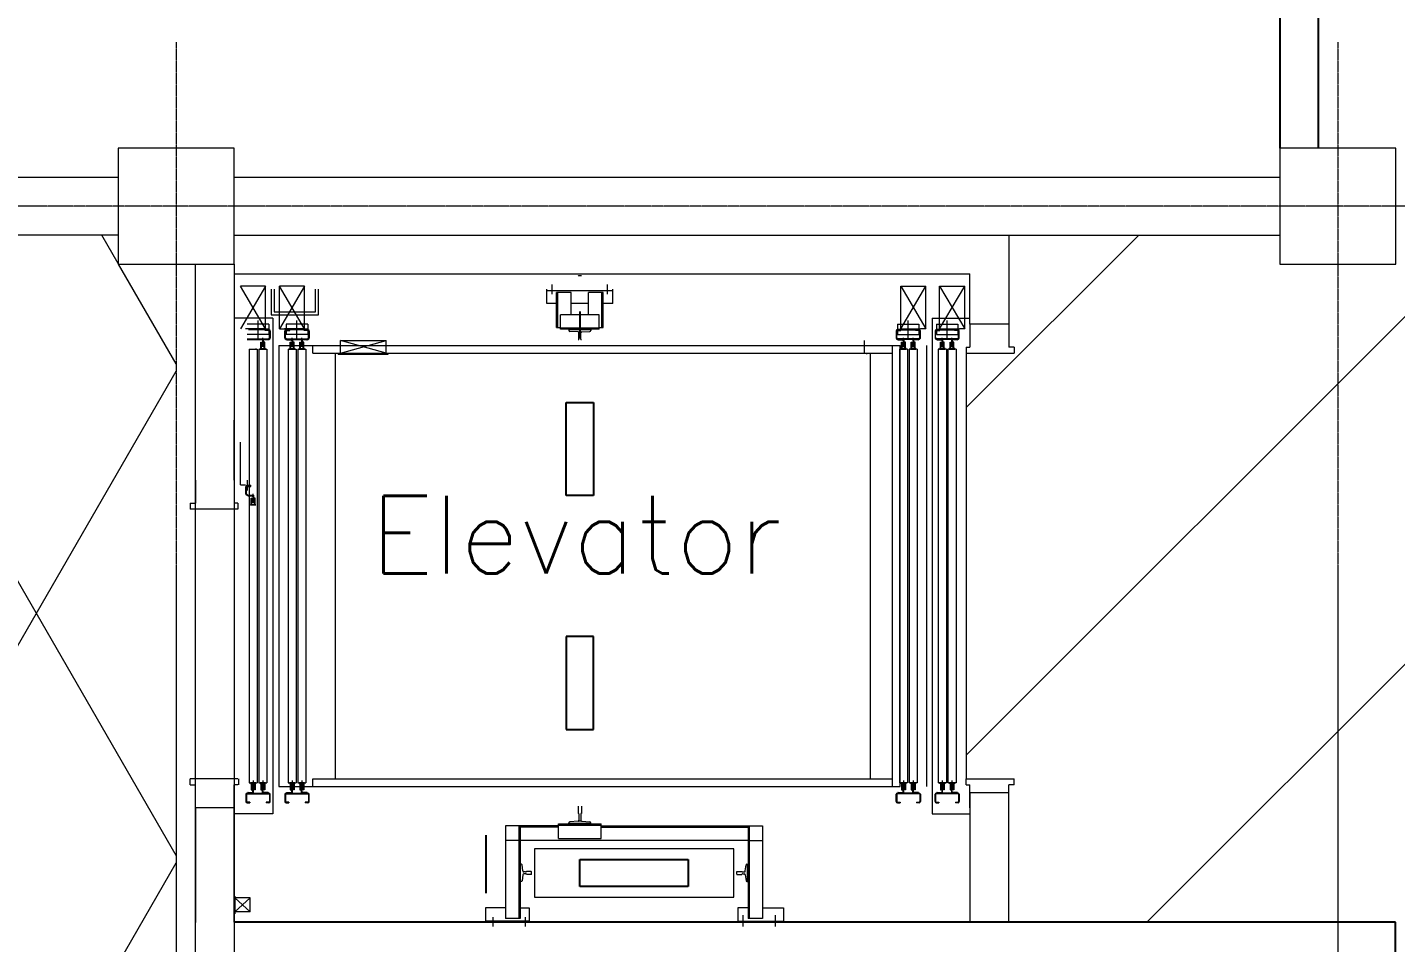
# Model space of a CAD drawing. Extents: x -59767 to 1106559, y -1290 to 1129522.
# Drawn here: x 631270 to 638337, y 299290 to 304019 of the extents above; entities that cross this region are included whole.
import ezdxf

# ---------------------------------------------------------------- set-up
doc = ezdxf.new("R2010")
doc.units = 0
doc.linetypes.add('CENTER', pattern=[2, 1.25, -0.25, 0.25, -0.25])
doc.linetypes.add('HIDDEN', pattern=[0.375, 0.25, -0.125])
for name, color, linetype, lineweight in [('COLUMN', 2, 'CONTINUOUS', 9), ('ELEV', 6, 'CONTINUOUS', 9), ('TEXT', 3, 'CONTINUOUS', 9), ('WALL_200', 3, 'CONTINUOUS', 9), ('WALL_300', 7, 'CONTINUOUS', 9), ('중간선', 5, 'CONTINUOUS', 9), ('중심선', 1, 'CENTER', 9)]:
    doc.layers.add(name, color=color, linetype=linetype, lineweight=lineweight)
doc.layers.add('CY', color=4, linetype='CONTINUOUS')
doc.layers.add('HATCH', color=6, linetype='CONTINUOUS')
doc.styles.get("Standard").update_dxf_attribs({"font": 'romans.shx', "bigfont": 'whtgtxt.shx'})

# ---------------------------------------------------------------- blocks, each defined once
blk = doc.blocks.new('column600')
at = {"layer": 'COLUMN', "linetype": 'Continuous'}
blk.add_lwpolyline([(-300, -300), (300, -300), (300, 300), (-300, 300)], close=True, dxfattribs=at)

msp = doc.modelspace()

# ---------------------------------------------------------------- hatches: boundary and pattern name
at = {"layer": '중간선'}
h = msp.add_hatch(dxfattribs=at)
h.set_pattern_fill('DIAMONDS', color=210, scale=400)
h.set_pattern_definition([(60, (0, 0), (-1099.8523, 635), []), (120, (0, 0), (-1099.8523, -635), [])])
h.paths.add_polyline_path([(620038.6, 302794.9), (620338.6, 302794.9), (620338.6, 302944.9), (625738.6, 302944.9), (625738.6, 302794.9), (626038.6, 302794.9), (626038.6, 296394.9), (625738.6, 296394.9), (622594.6, 296394.9), (622566.6, 296394.9), (622566.6, 296354.9), (622554.6, 296354.9), (622554.6, 296234.9), (622566.6, 296234.9), (622566.6, 296194.9), (622526.6, 296194.9), (622526.6, 296094.9), (621471.2, 296094.9, -0.022763), (621466.6, 296194.9, -0.022763), (621462.1, 296094.9), (620406.6, 296094.9), (620406.6, 296194.9), (620366.6, 296194.9), (620366.6, 296234.9), (620378.6, 296234.9), (620378.6, 296354.9), (620366.6, 296354.9), (620366.6, 296394.9), (620338.6, 296394.9), (620038.6, 296394.9)])
h.paths.add_polyline_path([(626038.6, 296394.9), (626338.6, 296394.9), (631738.6, 296394.9), (632038.6, 296394.9), (632038.6, 302794.9), (631738.6, 302794.9), (631738.6, 302944.9), (626338.6, 302944.9), (626338.6, 302794.9), (626038.6, 302794.9)])
h.paths.add_polyline_path([(614990.2, 300313.7, 0.023563), (615022.2, 300341.7), (615039.6, 300341.7), (615039.6, 300359.4, 0.172645), (615160, 300637.3, 0.5), (615160, 301637.3, 0.5), (615160, 302637.3, 0.201065), (614985.4, 302944.9), (615790.6, 302944.9), (615790.6, 302944.6), (615832.6, 302944.6), (615832.6, 302944.9), (619738.6, 302944.9), (619738.6, 302794.9), (620038.6, 302794.9), (620038.6, 296394.9), (619738.6, 296394.9), (617933.5, 296394.9), (617933.5, 297063.7), (617933.5, 297183.7), (617961.9, 297183.7), (617961.9, 297213.7), (617714.4, 297213.7), (617714.4, 297183.7), (617733.5, 297183.7), (617733.5, 297063.7), (617733.5, 297033.4), (617538.5, 297033.4), (617538.5, 299594), (617576.6, 299594), (617576.6, 299563.8), (617560.1, 299563.8), (617560.1, 299536.8), (617560.1, 299534.8, 0.45264), (617553.1, 299528.7), (617553.1, 299496.6), (617553.1, 299491.1, 0.559151), (617562.1, 299485.5), (617562.1, 299483.9, 0.414214), (617564.1, 299481.9), (617585.1, 299481.9, 2.414214), (617589.1, 299477.9, 0.414214), (617585.1, 299481.9), (617564.1, 299481.9, -0.414214), (617562.1, 299483.9), (617562.1, 299485.5, 0.150407), (617564.7, 299488.1), (617666.4, 299488.1, 0.150407), (617669.1, 299485.5), (617669.1, 299483.9, -0.414214), (617667.1, 299481.9), (617646.1, 299481.9, 2.414214), (617650.1, 299477.9, 0.414214), (617646.1, 299481.9), (617667.1, 299481.9, 0.414214), (617669.1, 299483.9), (617669.1, 299485.5, 0.559151), (617678.1, 299491.1), (617678.1, 299496.6), (617678.1, 299509.8), (617560.1, 299509.8), (617560.1, 299522.5, 0.376803), (617565.5, 299528.7, 0.376803), (617560.1, 299534.8), (617560.1, 299536.8), (617560.1, 299563.8), (617576.6, 299563.8), (617576.6, 299539.9), (617679.6, 299539.9), (617706.6, 299539.9), (617706.6, 299594), (617733.5, 299594), (617733.5, 299563.7), (617733.5, 299443.7), (617714.4, 299443.7), (617714.4, 299413.7), (617961.9, 299413.7), (617961.9, 299443.7), (617933.5, 299443.7), (617933.5, 299563.7), (617933.5, 300313.7)])
h.paths.add_polyline_path([(617562.1, 297139.9, 1.626978), (617562.1, 297128.9, 0.282749), (617565.5, 297134.4, 0.126944), (617564.7, 297137.4), (617639.1, 297137.4), (617666.4, 297137.4, 0.424945), (617669.1, 297128.9, 0.559151), (617678.1, 297134.4, 0.559151), (617669.1, 297139.9), (617669.1, 297141.6, 0.414214), (617667.1, 297143.6), (617646.1, 297143.6, 0.414214), (617650.1, 297147.6, 2.414214), (617646.1, 297143.6), (617667.1, 297143.6, -0.414214), (617669.1, 297141.6), (617669.1, 297139.9, 0.150407), (617666.4, 297137.4), (617639.1, 297137.4), (617639.1, 297156.6), (617650.6, 297156.6), (617650.6, 297158.6), (617650.6, 297174.6), (617650.6, 297190.4), (617654.6, 297190.4), (617654.6, 297193.6), (617661.6, 297193.6), (617661.6, 299433.6), (617661.6, 299452.9), (617650.6, 299452.9), (617650.6, 299468.9), (617650.6, 299470.9), (617610.5, 299470.9), (617580.6, 299470.9), (617580.6, 299468.9), (617580.6, 299452.9), (617569.6, 299452.9), (617569.6, 299433.6), (617569.6, 297193.6), (617576.6, 297193.6), (617576.6, 297190.4), (617580.6, 297190.4), (617580.6, 297174.6), (617580.6, 297158.6), (617580.6, 297156.6), (617610.5, 297156.6), (617639.1, 297156.6), (617639.1, 297137.4), (617564.7, 297137.4, 0.150407), (617562.1, 297139.9), (617562.1, 297141.6, -0.414214), (617564.1, 297143.6), (617585.1, 297143.6, 0.414214), (617589.1, 297147.6, 2.414214), (617585.1, 297143.6), (617564.1, 297143.6, 0.414214), (617562.1, 297141.6)], flags=16)
h.paths.add_polyline_path([(617626.6, 299437.1), (617626.6, 299433.9), (617654.6, 299433.9), (617654.6, 299437.1), (617647.4, 299437.1), (617633.8, 299437.1), (617630.6, 299437.1)], flags=0)
h.paths.add_polyline_path([(617576.6, 299433.9), (617576.6, 299437.1), (617583.8, 299437.1), (617597.4, 299437.1), (617600.6, 299437.1), (617604.6, 299437.1), (617604.6, 299433.9)], flags=0)
h.paths.add_polyline_path([(617565.5, 297096.8, 1), (617553.1, 297096.8, 1)], flags=16)
h.paths.add_polyline_path([(617678.1, 297096.8, 1), (617665.7, 297096.8, 1)], flags=16)
h.paths.add_polyline_path([(619539.5, 299796.6), (619539.5, 299196.6), (630687.5, 299196.6), (630687.5, 299796.6)], flags=24)
h = msp.add_hatch(dxfattribs=at)
h.set_pattern_fill('ANSI31', color=170, scale=400)
h.paths.add_polyline_path([(632338.6, 295794.9), (632338.6, 289394.9), (632338.6, 289194.9), (633938.6, 289194.9), (636138.6, 289194.9), (637738.6, 289194.9), (637738.6, 289394.9), (638038.6, 289394.9), (638038.6, 295794.9), (637738.6, 295794.9), (637738.6, 296094.9), (632338.6, 296094.9), (632338.6, 295794.9)])
h.paths.add_polyline_path([(650038.6, 289394.9), (650038.6, 295794.9), (650338.6, 295794.9), (650338.6, 296094.9), (655738.6, 296094.9), (655738.6, 295794.9), (656038.6, 295794.9), (656038.6, 289394.9), (655738.6, 289394.9), (655738.6, 289194.9), (650338.6, 289194.9), (650338.6, 289394.9)])
h.paths.add_polyline_path([(656038.6, 289394.9), (656038.6, 295794.9), (656338.6, 295794.9), (656338.6, 296094.9), (661738.6, 296094.9), (661738.6, 295794.9), (662038.6, 295794.9), (662038.6, 292904.6), (661432.3, 292904.6), (661432.3, 292864.6, 0.296662), (662038.6, 292015.6), (662038.6, 291883.5, 0.296662), (661432.3, 291034.6), (661432.3, 290994.6), (662038.6, 290994.6), (662038.6, 289394.9), (661738.6, 289394.9), (661738.6, 289194.9), (661510.6, 289194.9), (659310.6, 289194.9), (656338.6, 289194.9), (656338.6, 289394.9)])
h.paths.add_polyline_path([(644038.6, 295794.9), (644338.6, 295794.9), (644338.6, 296094.9), (649738.6, 296094.9), (649738.6, 295794.9), (650038.6, 295794.9), (650038.6, 289394.9), (649738.6, 289394.9), (649738.6, 289194.9), (644338.6, 289194.9), (644338.6, 289394.9), (644038.6, 289394.9), (644038.6, 295794.9)])
h.paths.add_polyline_path([(638038.6, 295794.9), (638338.6, 295794.9), (638338.6, 296094.9), (643738.6, 296094.9), (643738.6, 295794.9), (644038.6, 295794.9), (644038.6, 289394.9), (643738.6, 289394.9), (643738.6, 289194.9), (638338.6, 289194.9), (638338.6, 289394.9), (638038.6, 289394.9)])
h.paths.add_polyline_path([(638038.6, 299394.9), (638038.6, 302794.9), (638338.6, 302794.9), (638338.6, 302944.9), (638648.6, 302944.9), (638648.6, 302944.6), (638690.6, 302944.6), (638690.6, 302944.9), (639790.6, 302944.9), (639790.6, 302944.6), (639832.6, 302944.6), (639832.6, 302944.9), (643738.6, 302944.9), (643738.6, 302794.9), (644038.6, 302794.9), (644038.6, 296394.9), (643738.6, 296394.9), (643738.6, 296094.9), (638338.6, 296094.9), (638338.6, 296394.9), (638337.3, 296394.9), (638337.3, 297938.9), (638337.3, 297966.9, 0.403851), (639437.5, 299026.9), (639438.2, 299026.9), (639438.2, 299066.9), (638337.3, 299066.9), (638337.3, 299094.9), (638337.3, 299394.9)])
h.paths.add_polyline_path([(644038.6, 302794.9), (644338.6, 302794.9), (644338.6, 302944.9), (649738.6, 302944.9), (649738.6, 302794.9), (650038.6, 302794.9), (650038.6, 296394.9), (649738.6, 296394.9), (649738.6, 296094.9), (644338.6, 296094.9), (644338.6, 296394.9), (644038.6, 296394.9)])
h.paths.add_polyline_path([(656038.6, 296394.9), (656038.6, 302794.9), (656338.6, 302794.9), (656338.6, 302944.9), (661738.6, 302944.9), (661738.6, 302794.9), (662038.6, 302794.9), (662038.6, 302594.9), (661433.6, 302594.9), (661433.6, 302554.9, 0.296246), (662038.6, 301706.4), (662038.6, 301573.3, 0.296246), (661433.6, 300724.9), (661433.6, 300684.9), (662038.6, 300684.9), (662038.6, 296394.9), (661738.6, 296394.9), (661738.6, 296094.9), (656338.6, 296094.9), (656338.6, 296394.9)])
h.paths.add_polyline_path([(650038.6, 302794.9), (650338.6, 302794.9), (650338.6, 302944.9), (655738.6, 302944.9), (655738.6, 302794.9), (656038.6, 302794.9), (656038.6, 296394.9), (655738.6, 296394.9), (655738.6, 296094.9), (650338.6, 296094.9), (650338.6, 296394.9), (650038.6, 296394.9)])
h.paths.add_polyline_path([(636338.6, 302485.5), (636338.6, 302365.5), (636367.1, 302365.5), (636367.1, 302335.5), (636119.6, 302335.5), (636119.6, 300135.5), (636367.1, 300135.5), (636367.1, 300105.5), (636338.6, 300105.5), (636338.6, 300063.8), (636338.6, 299985.5), (636338.6, 299394.9), (638038.6, 299394.9), (638038.6, 302794.9), (637738.6, 302794.9), (637738.6, 302944.9), (636338.6, 302944.9)])
h.paths.add_polyline_path([(646729.1, 291029.7), (646729.1, 290429.7), (656769.1, 290429.7), (656769.1, 291029.7)], flags=24)

# ---------------------------------------------------------------- linework, layer by layer
at = {"layer": 'CY'}
for p, q in [((637738.6, 305444.9), (637738.6, 303394.9)), ((637938.6, 303394.9), (637938.6, 305444.9))]:
    msp.add_line(p, q, dxfattribs=at)
at = {"layer": 'ELEV', "color": 6}
for p, q in [((634116.6, 302735.5), (634115.6, 302736.5)), ((634130.6, 302735.5), (634116.6, 302735.5)), ((634130.6, 302735.5), (634131.6, 302736.5)), ((632500.5, 302681.6), (632370.5, 302461.6)), ((632500.5, 302461.6), (632370.5, 302681.6)), ((632500.5, 302681.6), (632370.5, 302681.6)), ((632500.5, 302461.6), (632500.5, 302681.6)), ((632529.1, 302666.6), (632529.1, 302533.1)), ((632544.1, 302666.6), (632544.1, 302547.9)), ((632701.5, 302681.6), (632571.5, 302681.6)), ((632701.5, 302681.6), (632571.5, 302461.6)), ((632701.5, 302461.6), (632571.5, 302681.6)), ((632571.5, 302461.6), (632571.5, 302681.6)), ((632701.5, 302461.6), (632701.5, 302681.6)), ((632758.3, 302547.9), (632758.3, 302666.6)), ((632773.3, 302533.1), (632773.3, 302666.6)), ((633953.6, 302591.6), (633953.6, 302666.6)), ((634293.6, 302657.6), (633953.6, 302657.6)), ((633981.4, 302640.8), (633981.4, 302689.7)), ((634078.6, 302649.1), (634003.6, 302649.1)), ((634003.6, 302468.6), (634003.6, 302649.1)), ((634009.6, 302468.6), (634009.6, 302649.1)), ((634078.6, 302533.6), (634078.6, 302649.1)), ((634243.6, 302649.1), (634168.6, 302649.1)), ((634168.6, 302533.6), (634168.6, 302649.1)), ((634237.6, 302468.6), (634237.6, 302649.1)), ((634243.6, 302468.6), (634243.6, 302649.1)), ((634265.9, 302640.8), (634265.9, 302689.7)), ((634293.6, 302591.6), (634293.6, 302666.6)), ((635780.8, 302681.6), (635910.8, 302681.6)), ((635780.8, 302681.6), (635910.8, 302461.6)), ((635780.8, 302461.6), (635910.8, 302681.6)), ((635780.8, 302461.6), (635780.8, 302681.6)), ((635910.8, 302461.6), (635910.8, 302681.6)), ((635981.7, 302461.6), (635981.7, 302681.6)), ((635981.7, 302681.6), (636111.7, 302461.6)), ((635981.7, 302461.6), (636111.7, 302681.6)), ((635981.7, 302681.6), (636111.7, 302681.6)), ((636111.7, 302461.6), (636111.7, 302681.6)), ((634003.6, 302591.6), (633953.6, 302591.6)), ((634168.6, 302591.6), (634078.6, 302591.6)), ((634293.6, 302591.6), (634243.6, 302591.6)), ((632538.6, 302515.8), (632343.6, 302515.8)), ((632517, 302485.5), (632406, 302485.5)), ((632461.5, 302409), (632461.5, 302504.2)), ((632517, 302485.5), (632517, 302458.5)), ((632529.1, 302533.1), (632773.3, 302533.1)), ((632538.6, 302515.8), (632538.6, 299955.2)), ((632544.1, 302547.9), (632758.3, 302547.9)), ((632607, 302485.5), (632607, 302458.5)), ((632718, 302485.5), (632607, 302485.5)), ((632662.5, 302409), (632662.5, 302504.2)), ((632718, 302485.5), (632718, 302458.5)), ((634223.6, 302533.6), (634023.6, 302533.6)), ((634023.6, 302458.6), (634023.6, 302533.6)), ((634223.6, 302458.6), (634223.6, 302533.6)), ((635764.3, 302485.5), (635764.3, 302458.5)), ((635764.3, 302485.5), (635875.3, 302485.5)), ((635819.8, 302409), (635819.8, 302504.2)), ((635875.3, 302485.5), (635875.3, 302458.5)), ((635943.6, 302515.8), (635943.6, 299955.2)), ((635943.6, 302515.8), (636138.6, 302515.8)), ((635965.2, 302485.5), (636076.2, 302485.5)), ((635965.2, 302485.5), (635965.2, 302458.5)), ((636020.7, 302409), (636020.7, 302504.2)), ((636076.2, 302485.5), (636076.2, 302458.5)), ((636138.6, 302485.5), (636138.6, 302365.5)), ((636338.6, 302485.5), (636338.6, 302365.5)), ((632500.5, 302461.6), (632397.5, 302461.6)), ((632405.2, 302409.8), (632517.8, 302409.8)), ((632517, 302431.5), (632406, 302431.5)), ((632513, 302455), (632411.4, 302455)), ((632486.5, 302368.3), (632486.5, 302413.7)), ((632499, 302451.5), (632499, 302458.5)), ((632517, 302458.5), (632499, 302458.5)), ((632517, 302451.5), (632499, 302451.5)), ((632517.8, 302456.6), (632504, 302456.6)), ((632504, 302453.4), (632504, 302456.6)), ((632517.8, 302453.4), (632504, 302453.4)), ((632515.5, 302409.8), (632520.5, 302414.8)), ((632517, 302451.5), (632517, 302431.5)), ((632520.8, 302412.8), (632520.8, 302450.4)), ((632524, 302450.4), (632524, 302412.8)), ((632571.5, 302461.6), (632598.5, 302461.6)), ((632701.5, 302461.6), (632598.5, 302461.6)), ((632600, 302412.8), (632600, 302450.4)), ((632603.2, 302412.8), (632603.2, 302450.4)), ((632603.5, 302414.8), (632608.5, 302409.8)), ((632606.2, 302456.6), (632620, 302456.6)), ((632606.2, 302453.4), (632620, 302453.4)), ((632606.2, 302409.8), (632718.8, 302409.8)), ((632607, 302458.5), (632625, 302458.5)), ((632607, 302451.5), (632607, 302431.5)), ((632607, 302451.5), (632625, 302451.5)), ((632718, 302431.5), (632607, 302431.5)), ((632714, 302455), (632612.4, 302455)), ((632620, 302453.4), (632620, 302456.6)), ((632625, 302451.5), (632625, 302458.5)), ((632637.5, 302368.3), (632637.5, 302413.7)), ((632687.5, 302368.3), (632687.5, 302413.7)), ((632718, 302458.5), (632700, 302458.5)), ((632700, 302451.5), (632700, 302458.5)), ((632718, 302451.5), (632700, 302451.5)), ((632705, 302453.4), (632705, 302456.6)), ((632718.8, 302456.6), (632705, 302456.6)), ((632718.8, 302453.4), (632705, 302453.4)), ((632716.5, 302409.8), (632721.5, 302414.8)), ((632718, 302451.5), (632718, 302431.5)), ((632721.8, 302412.8), (632721.8, 302450.4)), ((632725, 302450.4), (632725, 302412.8)), ((634003.6, 302468.6), (634023.6, 302468.6)), ((634223.6, 302464.6), (634023.6, 302464.6)), ((634223.6, 302458.6), (634023.6, 302458.6)), ((634180.6, 302455.6), (634066.6, 302455.6)), ((634066.6, 302455.6), (634066.6, 302452.3)), ((634114.2, 302444.8), (634071.3, 302447.3)), ((634118.9, 302407.1), (634118.9, 302439.9)), ((634128.4, 302407.1), (634128.4, 302439.9)), ((634133.1, 302444.8), (634175.9, 302447.3)), ((634180.6, 302455.6), (634180.6, 302452.3)), ((634223.6, 302468.6), (634243.6, 302468.6)), ((635757.3, 302450.4), (635757.3, 302412.8)), ((635760.5, 302412.8), (635760.5, 302450.4)), ((635765.8, 302409.8), (635760.8, 302414.8)), ((635763.5, 302456.6), (635777.3, 302456.6)), ((635763.5, 302453.4), (635777.3, 302453.4)), ((635876.1, 302409.8), (635763.5, 302409.8)), ((635764.3, 302458.5), (635782.3, 302458.5)), ((635764.3, 302451.5), (635764.3, 302431.5)), ((635764.3, 302451.5), (635782.3, 302451.5)), ((635764.3, 302431.5), (635875.3, 302431.5)), ((635768.3, 302455), (635869.8, 302455)), ((635777.3, 302453.4), (635777.3, 302456.6)), ((635780.8, 302461.6), (635883.8, 302461.6)), ((635782.3, 302451.5), (635782.3, 302458.5)), ((635794.8, 302368.3), (635794.8, 302413.7)), ((635844.8, 302368.3), (635844.8, 302413.7)), ((635875.3, 302458.5), (635857.3, 302458.5)), ((635857.3, 302451.5), (635857.3, 302458.5)), ((635875.3, 302451.5), (635857.3, 302451.5)), ((635862.3, 302453.4), (635862.3, 302456.6)), ((635876.1, 302456.6), (635862.3, 302456.6)), ((635876.1, 302453.4), (635862.3, 302453.4)), ((635878.8, 302414.8), (635873.8, 302409.8)), ((635875.3, 302451.5), (635875.3, 302431.5)), ((635879.1, 302412.8), (635879.1, 302450.4)), ((635882.3, 302412.8), (635882.3, 302450.4)), ((635910.8, 302461.6), (635883.8, 302461.6)), ((635958.2, 302450.4), (635958.2, 302412.8)), ((635961.4, 302412.8), (635961.4, 302450.4)), ((635966.7, 302409.8), (635961.7, 302414.8)), ((635964.4, 302456.6), (635978.2, 302456.6)), ((635964.4, 302453.4), (635978.2, 302453.4)), ((636077, 302409.8), (635964.4, 302409.8)), ((635965.2, 302458.5), (635983.2, 302458.5)), ((635965.2, 302451.5), (635983.2, 302451.5)), ((635965.2, 302451.5), (635965.2, 302431.5)), ((635965.2, 302431.5), (636076.2, 302431.5)), ((635969.2, 302455), (636070.8, 302455)), ((635978.2, 302453.4), (635978.2, 302456.6)), ((635981.7, 302461.6), (636084.7, 302461.6)), ((635983.2, 302451.5), (635983.2, 302458.5)), ((635995.7, 302368.3), (635995.7, 302413.7)), ((636045.7, 302368.3), (636045.7, 302413.7)), ((636076.2, 302458.5), (636058.2, 302458.5)), ((636058.2, 302451.5), (636058.2, 302458.5)), ((636076.2, 302451.5), (636058.2, 302451.5)), ((636077, 302456.6), (636063.2, 302456.6)), ((636063.2, 302453.4), (636063.2, 302456.6)), ((636077, 302453.4), (636063.2, 302453.4)), ((636079.7, 302414.8), (636074.7, 302409.8)), ((636076.2, 302451.5), (636076.2, 302431.5)), ((636080, 302412.8), (636080, 302450.4)), ((636083.2, 302412.8), (636083.2, 302450.4)), ((636111.7, 302461.6), (636084.7, 302461.6)), ((632405.2, 302406.6), (632517.8, 302406.6)), ((632415.5, 302355.6), (632415.5, 300115.4)), ((632415.5, 302355.4), (632457.5, 302355.4)), ((632450.5, 302358.8), (632450.5, 302355.6)), ((632457.5, 302355.6), (632457.5, 300115.4)), ((632465.5, 302355.6), (632465.5, 300115.4)), ((632465.5, 302355.4), (632507.5, 302355.4)), ((632472.5, 302355.6), (632472.5, 302358.8)), ((632472.5, 302358.8), (632500.5, 302358.8)), ((632500.5, 302355.6), (632472.5, 302355.6)), ((632476.5, 302358.8), (632476.5, 302392.6)), ((632476.5, 302392.6), (632479.7, 302392.6)), ((632479.7, 302358.8), (632479.7, 302392.6)), ((632479.7, 302390.6), (632484.8, 302390.6)), ((632484.8, 302374.6), (632484.8, 302390.6)), ((632488.3, 302374.6), (632484.8, 302374.6)), ((632485, 302406.6), (632485, 302376.6)), ((632515, 302406.6), (632485, 302406.6)), ((632486, 302376.6), (632485, 302376.6)), ((632488, 302399.6), (632488, 302378.6)), ((632488.3, 302374.6), (632488.3, 302390.6)), ((632493.3, 302390.6), (632488.3, 302390.6)), ((632513, 302403.6), (632492, 302403.6)), ((632493.3, 302358.8), (632493.3, 302392.6)), ((632496.5, 302392.6), (632493.3, 302392.6)), ((632496.5, 302358.8), (632496.5, 302392.6)), ((632500.5, 302358.8), (632500.5, 302355.6)), ((632507.5, 302355.6), (632507.5, 300115.4)), ((632515, 302406.6), (632515, 302405.6)), ((632568.6, 302375.5), (632568.6, 300095.5)), ((632568.6, 302375.5), (635778.6, 302375.5)), ((632606.2, 302406.6), (632718.8, 302406.6)), ((632609, 302406.6), (632609, 302405.6)), ((632609, 302406.6), (632639, 302406.6)), ((632611, 302403.6), (632632, 302403.6)), ((632616.5, 302355.6), (632616.5, 300115.4)), ((632616.5, 302355.4), (632658.5, 302355.4)), ((632623.5, 302358.8), (632651.5, 302358.8)), ((632623.5, 302355.6), (632623.5, 302358.8)), ((632651.5, 302355.6), (632623.5, 302355.6)), ((632627.5, 302358.8), (632627.5, 302392.6)), ((632627.5, 302392.6), (632630.7, 302392.6)), ((632630.7, 302358.8), (632630.7, 302392.6)), ((632630.7, 302390.6), (632635.7, 302390.6)), ((632635.7, 302374.6), (632635.7, 302390.6)), ((632639.2, 302374.6), (632635.7, 302374.6)), ((632636, 302399.6), (632636, 302378.6)), ((632638, 302376.6), (632639, 302376.6)), ((632639, 302406.6), (632639, 302376.6)), ((632639.2, 302374.6), (632639.2, 302390.6)), ((632644.3, 302390.6), (632639.2, 302390.6)), ((632644.3, 302358.8), (632644.3, 302392.6)), ((632647.5, 302392.6), (632644.3, 302392.6)), ((632647.5, 302358.8), (632647.5, 302392.6)), ((632651.5, 302358.8), (632651.5, 302355.6)), ((632655.3, 302375.5), (632995.3, 302375.5)), ((632658.5, 302355.6), (632658.5, 300115.4)), ((632666.5, 302355.6), (632666.5, 300115.4)), ((632666.5, 302355.4), (632708.5, 302355.4)), ((632673.5, 302358.8), (632701.5, 302358.8)), ((632673.5, 302355.6), (632673.5, 302358.8)), ((632701.5, 302355.6), (632673.5, 302355.6)), ((632677.5, 302358.8), (632677.5, 302392.6)), ((632677.5, 302392.6), (632680.7, 302392.6)), ((632680.7, 302358.8), (632680.7, 302392.6)), ((632680.7, 302390.6), (632685.7, 302390.6)), ((632685.7, 302374.6), (632685.7, 302390.6)), ((632689.2, 302374.6), (632685.7, 302374.6)), ((632686, 302406.6), (632686, 302376.6)), ((632716, 302406.6), (632686, 302406.6)), ((632687, 302376.6), (632686, 302376.6)), ((632689, 302399.6), (632689, 302378.6)), ((632689.2, 302374.6), (632689.2, 302390.6)), ((632694.3, 302390.6), (632689.2, 302390.6)), ((632714, 302403.6), (632693, 302403.6)), ((632694.3, 302358.8), (632694.3, 302392.6)), ((632697.5, 302392.6), (632694.3, 302392.6)), ((632697.5, 302358.8), (632697.5, 302392.6)), ((632701.5, 302358.8), (632701.5, 302355.6)), ((632708.5, 302355.6), (632708.5, 300115.4)), ((632716, 302406.6), (632716, 302405.6)), ((632743.6, 302335.5), (632743.6, 302375.5)), ((632887.8, 302400.1), (633122.4, 302400.1)), ((633122.4, 302335.5), (632887.8, 302400.1)), ((632887.8, 302335.5), (633122.4, 302400.1)), ((632887.8, 302335.5), (632887.8, 302400.1)), ((633122.4, 302335.5), (633122.4, 302400.1)), ((634116.4, 302404.6), (634115.6, 302404.6)), ((634131.6, 302404.6), (634130.9, 302404.6)), ((635594.4, 302335.5), (635594.4, 302400.1)), ((635738.6, 300095.5), (635738.6, 302375.5)), ((635738.6, 302335.5), (635738.6, 302375.5)), ((635876.1, 302406.6), (635763.5, 302406.6)), ((635766.3, 302406.6), (635796.3, 302406.6)), ((635766.3, 302406.6), (635766.3, 302405.6)), ((635768.3, 302403.6), (635789.3, 302403.6)), ((635773.8, 302355.6), (635773.8, 300115.4)), ((635815.8, 302355.4), (635773.8, 302355.4)), ((635778.6, 300095.5), (635778.6, 302375.5)), ((635808.8, 302358.8), (635780.8, 302358.8)), ((635780.8, 302358.8), (635780.8, 302355.6)), ((635780.8, 302355.6), (635808.8, 302355.6)), ((635784.8, 302358.8), (635784.8, 302392.6)), ((635784.8, 302392.6), (635788, 302392.6)), ((635788, 302358.8), (635788, 302392.6)), ((635788, 302390.6), (635793, 302390.6)), ((635793, 302374.6), (635793, 302390.6)), ((635793, 302374.6), (635796.5, 302374.6)), ((635793.3, 302399.6), (635793.3, 302378.6)), ((635795.3, 302376.6), (635796.3, 302376.6)), ((635796.3, 302406.6), (635796.3, 302376.6)), ((635796.5, 302374.6), (635796.5, 302390.6)), ((635801.6, 302390.6), (635796.5, 302390.6)), ((635801.6, 302358.8), (635801.6, 302392.6)), ((635804.8, 302392.6), (635801.6, 302392.6)), ((635804.8, 302358.8), (635804.8, 302392.6)), ((635808.8, 302355.6), (635808.8, 302358.8)), ((635815.8, 302355.6), (635815.8, 300115.4)), ((635823.8, 302355.6), (635823.8, 300115.4)), ((635865.8, 302355.4), (635823.8, 302355.4)), ((635858.8, 302358.8), (635830.8, 302358.8)), ((635830.8, 302358.8), (635830.8, 302355.6)), ((635830.8, 302355.6), (635858.8, 302355.6)), ((635834.8, 302358.8), (635834.8, 302392.6)), ((635834.8, 302392.6), (635838, 302392.6)), ((635838, 302358.8), (635838, 302392.6)), ((635838, 302390.6), (635843, 302390.6)), ((635843, 302374.6), (635843, 302390.6)), ((635843, 302374.6), (635846.5, 302374.6)), ((635843.3, 302406.6), (635843.3, 302376.6)), ((635873.3, 302406.6), (635843.3, 302406.6)), ((635844.3, 302376.6), (635843.3, 302376.6)), ((635846.3, 302399.6), (635846.3, 302378.6)), ((635846.5, 302374.6), (635846.5, 302390.6)), ((635851.6, 302390.6), (635846.5, 302390.6)), ((635871.3, 302403.6), (635850.3, 302403.6)), ((635851.6, 302358.8), (635851.6, 302392.6)), ((635854.8, 302392.6), (635851.6, 302392.6)), ((635854.8, 302358.8), (635854.8, 302392.6)), ((635858.8, 302355.6), (635858.8, 302358.8)), ((635865.8, 302355.6), (635865.8, 300115.4)), ((635873.3, 302406.6), (635873.3, 302405.6)), ((635913.6, 302375.5), (635913.6, 300095.5)), ((636077, 302406.6), (635964.4, 302406.6)), ((635967.2, 302406.6), (635967.2, 302405.6)), ((635967.2, 302406.6), (635997.2, 302406.6)), ((635969.2, 302403.6), (635990.2, 302403.6)), ((635974.7, 302355.6), (635974.7, 300115.4)), ((636016.7, 302355.4), (635974.7, 302355.4)), ((635981.7, 302358.8), (635981.7, 302355.6)), ((636009.7, 302358.8), (635981.7, 302358.8)), ((635981.7, 302355.6), (636009.7, 302355.6)), ((635985.7, 302358.8), (635985.7, 302392.6)), ((635985.7, 302392.6), (635988.9, 302392.6)), ((635988.9, 302358.8), (635988.9, 302392.6)), ((635988.9, 302390.6), (635994, 302390.6)), ((635994, 302374.6), (635994, 302390.6)), ((635994, 302374.6), (635997.5, 302374.6)), ((635994.2, 302399.6), (635994.2, 302378.6)), ((635996.2, 302376.6), (635997.2, 302376.6)), ((635997.2, 302406.6), (635997.2, 302376.6)), ((635997.5, 302374.6), (635997.5, 302390.6)), ((636002.5, 302390.6), (635997.5, 302390.6)), ((636002.5, 302358.8), (636002.5, 302392.6)), ((636005.7, 302392.6), (636002.5, 302392.6)), ((636005.7, 302358.8), (636005.7, 302392.6)), ((636009.7, 302355.6), (636009.7, 302358.8)), ((636016.7, 302355.6), (636016.7, 300115.4)), ((636024.7, 302355.6), (636024.7, 300115.4)), ((636066.7, 302355.4), (636024.7, 302355.4)), ((636031.7, 302358.8), (636031.7, 302355.6)), ((636059.7, 302358.8), (636031.7, 302358.8)), ((636031.7, 302355.6), (636059.7, 302355.6)), ((636035.7, 302358.8), (636035.7, 302392.6)), ((636035.7, 302392.6), (636038.9, 302392.6)), ((636038.9, 302358.8), (636038.9, 302392.6)), ((636038.9, 302390.6), (636044, 302390.6)), ((636044, 302374.6), (636044, 302390.6)), ((636044, 302374.6), (636047.5, 302374.6)), ((636044.2, 302406.6), (636044.2, 302376.6)), ((636074.2, 302406.6), (636044.2, 302406.6)), ((636045.2, 302376.6), (636044.2, 302376.6)), ((636047.2, 302399.6), (636047.2, 302378.6)), ((636047.5, 302374.6), (636047.5, 302390.6)), ((636052.5, 302390.6), (636047.5, 302390.6)), ((636072.2, 302403.6), (636051.2, 302403.6)), ((636052.5, 302358.8), (636052.5, 302392.6)), ((636055.7, 302392.6), (636052.5, 302392.6)), ((636055.7, 302358.8), (636055.7, 302392.6)), ((636059.7, 302355.6), (636059.7, 302358.8)), ((636066.7, 302355.6), (636066.7, 300115.4)), ((636074.2, 302406.6), (636074.2, 302405.6)), ((636119.6, 302365.5), (636119.6, 302335.5)), ((636119.6, 302365.5), (636138.6, 302365.5)), ((636367.1, 302365.5), (636338.6, 302365.5)), ((636367.1, 302365.5), (636367.1, 302335.5)), ((632743.6, 302335.5), (635738.6, 302335.5)), ((632859.5, 302335.5), (632859.5, 300135.5)), ((632875.8, 302329.5), (632875.8, 302335.5)), ((632875.8, 302335.5), (633134.4, 302335.5)), ((632875.8, 302329.5), (633134.4, 302329.5)), ((633134.4, 302329.5), (633134.4, 302335.5)), ((635606.4, 302329.5), (635606.4, 302335.5)), ((635622.8, 302335.5), (635622.8, 300135.5)), ((636119.6, 302335.5), (636367.1, 302335.5)), ((632370.5, 301655.7), (632370.5, 301875.7)), ((632138.6, 301679.6), (632138.6, 301559.6)), ((632338.6, 301679.6), (632338.6, 301559.6)), ((632370.5, 301655.7), (632397.5, 301655.7)), ((632399, 301606.9), (632399, 301644.5)), ((632402.2, 301606.9), (632402.2, 301644.5)), ((632405.2, 301650.7), (632419, 301650.7)), ((632405.2, 301647.5), (632419, 301647.5)), ((632406, 301679.6), (632406, 301652.6)), ((632406, 301652.6), (632424, 301652.6)), ((632406, 301645.6), (632424, 301645.6)), ((632406, 301645.6), (632406, 301625.6)), ((632419, 301647.5), (632419, 301650.7)), ((632424, 301645.6), (632424, 301652.6)), ((632402.5, 301608.9), (632407.5, 301603.9)), ((632408, 301600.7), (632438, 301600.7)), ((632408, 301600.7), (632408, 301599.7)), ((632410, 301597.7), (632431, 301597.7)), ((632426.5, 301552.9), (632426.5, 301586.7)), ((632426.5, 301586.7), (632429.7, 301586.7)), ((632429.7, 301552.9), (632429.7, 301586.7)), ((632429.7, 301584.7), (632434.8, 301584.7)), ((632434.8, 301568.7), (632434.8, 301584.7)), ((632438.3, 301568.7), (632434.8, 301568.7)), ((632435, 301593.7), (632435, 301572.7)), ((632436.5, 301562.4), (632436.5, 301607.8)), ((632437, 301570.7), (632438, 301570.7)), ((632438, 301600.7), (632438, 301570.7)), ((632438.3, 301568.7), (632438.3, 301584.7)), ((632443.3, 301584.7), (632438.3, 301584.7)), ((632443.3, 301552.9), (632443.3, 301586.7)), ((632446.5, 301586.7), (632443.3, 301586.7)), ((632446.5, 301552.9), (632446.5, 301586.7)), ((632110.2, 301559.6), (632110.2, 301529.6)), ((632110.2, 301559.6), (632138.6, 301559.6)), ((632357.6, 301529.6), (632110.2, 301529.6)), ((632357.6, 301559.6), (632338.6, 301559.6)), ((632357.6, 301559.6), (632357.6, 301529.6)), ((632422.5, 301549.7), (632422.5, 301552.9)), ((632422.5, 301552.9), (632450.5, 301552.9)), ((632450.5, 301549.7), (632422.5, 301549.7)), ((632357.6, 300135.5), (632110.2, 300135.5)), ((632110.2, 300105.5), (632110.2, 300135.5)), ((632110.2, 300105.5), (632110.2, 300135.5)), ((632110.2, 300105.5), (632138.6, 300105.5)), ((632110.2, 300105.5), (632138.6, 300105.5)), ((632138.6, 299985.5), (632138.6, 300105.5)), ((632357.6, 300105.5), (632338.6, 300105.5)), ((632338.6, 299985.5), (632338.6, 300105.5)), ((632357.6, 300105.5), (632338.6, 300105.5)), ((632362.6, 300105.5), (632362.6, 300135.5)), ((632362.6, 300105.5), (632362.6, 300135.5)), ((632415.5, 300115.4), (632457.5, 300115.4)), ((632450.5, 300115.4), (632422.5, 300115.4)), ((632422.5, 300115.4), (632422.5, 300112.2)), ((632422.5, 300112.2), (632450.5, 300112.2)), ((632426.5, 300112.2), (632426.5, 300078.4)), ((632426.5, 300078.4), (632429.7, 300078.4)), ((632429.7, 300112.2), (632429.7, 300078.4)), ((632429.7, 300080.4), (632434.8, 300080.4)), ((632438.3, 300096.4), (632434.8, 300096.4)), ((632434.8, 300096.4), (632434.8, 300080.4)), ((632435, 300069.4), (632435, 300090.4)), ((632436.5, 300127.3), (632436.5, 300075.3)), ((632437, 300092.4), (632438, 300092.4)), ((632438, 300062.4), (632438, 300092.4)), ((632438.3, 300096.4), (632438.3, 300080.4)), ((632443.3, 300080.4), (632438.3, 300080.4)), ((632443.3, 300112.2), (632443.3, 300078.4)), ((632446.5, 300078.4), (632443.3, 300078.4)), ((632446.5, 300112.2), (632446.5, 300078.4)), ((632450.5, 300112.2), (632450.5, 300115.4)), ((632465.5, 300115.4), (632507.5, 300115.4)), ((632500.5, 300115.4), (632472.5, 300115.4)), ((632472.5, 300115.4), (632472.5, 300112.2)), ((632472.5, 300112.2), (632500.5, 300112.2)), ((632476.5, 300112.2), (632476.5, 300078.4)), ((632476.5, 300078.4), (632479.7, 300078.4)), ((632479.7, 300112.2), (632479.7, 300078.4)), ((632479.7, 300080.4), (632484.8, 300080.4)), ((632488.3, 300096.4), (632484.8, 300096.4)), ((632484.8, 300096.4), (632484.8, 300080.4)), ((632485, 300062.4), (632485, 300092.4)), ((632486, 300092.4), (632485, 300092.4)), ((632486.5, 300127.3), (632486.5, 300075.3)), ((632488, 300069.4), (632488, 300090.4)), ((632488.3, 300096.4), (632488.3, 300080.4)), ((632493.3, 300080.4), (632488.3, 300080.4)), ((632493.3, 300112.2), (632493.3, 300078.4)), ((632496.5, 300078.4), (632493.3, 300078.4)), ((632496.5, 300112.2), (632496.5, 300078.4)), ((632500.5, 300112.2), (632500.5, 300115.4)), ((632568.6, 300095.5), (635778.6, 300095.5)), ((632616.5, 300115.4), (632658.5, 300115.4)), ((632623.5, 300115.4), (632623.5, 300112.2)), ((632651.5, 300115.4), (632623.5, 300115.4)), ((632623.5, 300112.2), (632651.5, 300112.2)), ((632627.5, 300112.2), (632627.5, 300078.4)), ((632627.5, 300078.4), (632630.7, 300078.4)), ((632630.7, 300112.2), (632630.7, 300078.4)), ((632630.7, 300080.4), (632635.7, 300080.4)), ((632635.7, 300096.4), (632635.7, 300080.4)), ((632639.2, 300096.4), (632635.7, 300096.4)), ((632636, 300069.4), (632636, 300090.4)), ((632637.5, 300127.3), (632637.5, 300075.3)), ((632638, 300092.4), (632639, 300092.4)), ((632639, 300062.4), (632639, 300092.4)), ((632639.2, 300096.4), (632639.2, 300080.4)), ((632644.3, 300080.4), (632639.2, 300080.4)), ((632644.3, 300112.2), (632644.3, 300078.4)), ((632647.5, 300078.4), (632644.3, 300078.4)), ((632647.5, 300112.2), (632647.5, 300078.4)), ((632651.5, 300112.2), (632651.5, 300115.4)), ((632666.5, 300115.4), (632708.5, 300115.4)), ((632673.5, 300115.4), (632673.5, 300112.2)), ((632701.5, 300115.4), (632673.5, 300115.4)), ((632673.5, 300112.2), (632701.5, 300112.2)), ((632677.5, 300112.2), (632677.5, 300078.4)), ((632677.5, 300078.4), (632680.7, 300078.4)), ((632680.7, 300112.2), (632680.7, 300078.4)), ((632680.7, 300080.4), (632685.7, 300080.4)), ((632685.7, 300096.4), (632685.7, 300080.4)), ((632689.2, 300096.4), (632685.7, 300096.4)), ((632686, 300062.4), (632686, 300092.4)), ((632687, 300092.4), (632686, 300092.4)), ((632687.5, 300127.3), (632687.5, 300075.3)), ((632689, 300069.4), (632689, 300090.4)), ((632689.2, 300096.4), (632689.2, 300080.4)), ((632694.3, 300080.4), (632689.2, 300080.4)), ((632694.3, 300112.2), (632694.3, 300078.4)), ((632697.5, 300078.4), (632694.3, 300078.4)), ((632697.5, 300112.2), (632697.5, 300078.4)), ((632701.5, 300112.2), (632701.5, 300115.4)), ((632743.6, 300135.5), (635738.6, 300135.5)), ((632743.6, 300095.5), (632743.6, 300135.5)), ((635738.6, 300095.5), (635738.6, 300135.5)), ((635815.8, 300115.4), (635773.8, 300115.4)), ((635780.8, 300112.2), (635780.8, 300115.4)), ((635780.8, 300115.4), (635808.8, 300115.4)), ((635808.8, 300112.2), (635780.8, 300112.2)), ((635784.8, 300112.2), (635784.8, 300078.4)), ((635784.8, 300078.4), (635788, 300078.4)), ((635788, 300112.2), (635788, 300078.4)), ((635788, 300080.4), (635793, 300080.4)), ((635793, 300096.4), (635793, 300080.4)), ((635793, 300096.4), (635796.5, 300096.4)), ((635793.3, 300069.4), (635793.3, 300090.4)), ((635794.8, 300127.3), (635794.8, 300075.3)), ((635795.3, 300092.4), (635796.3, 300092.4)), ((635796.3, 300062.4), (635796.3, 300092.4)), ((635796.5, 300096.4), (635796.5, 300080.4)), ((635801.6, 300080.4), (635796.5, 300080.4)), ((635801.6, 300112.2), (635801.6, 300078.4)), ((635804.8, 300078.4), (635801.6, 300078.4)), ((635804.8, 300112.2), (635804.8, 300078.4)), ((635808.8, 300115.4), (635808.8, 300112.2)), ((635865.8, 300115.4), (635823.8, 300115.4)), ((635830.8, 300112.2), (635830.8, 300115.4)), ((635830.8, 300115.4), (635858.8, 300115.4)), ((635858.8, 300112.2), (635830.8, 300112.2)), ((635834.8, 300112.2), (635834.8, 300078.4)), ((635834.8, 300078.4), (635838, 300078.4)), ((635838, 300112.2), (635838, 300078.4)), ((635838, 300080.4), (635843, 300080.4)), ((635843, 300096.4), (635843, 300080.4)), ((635843, 300096.4), (635846.5, 300096.4)), ((635843.3, 300062.4), (635843.3, 300092.4)), ((635844.3, 300092.4), (635843.3, 300092.4)), ((635844.8, 300127.3), (635844.8, 300075.3)), ((635846.3, 300069.4), (635846.3, 300090.4)), ((635846.5, 300096.4), (635846.5, 300080.4)), ((635851.6, 300080.4), (635846.5, 300080.4)), ((635851.6, 300112.2), (635851.6, 300078.4)), ((635854.8, 300078.4), (635851.6, 300078.4)), ((635854.8, 300112.2), (635854.8, 300078.4)), ((635858.8, 300115.4), (635858.8, 300112.2)), ((636016.7, 300115.4), (635974.7, 300115.4)), ((635981.7, 300112.2), (635981.7, 300115.4)), ((635981.7, 300115.4), (636009.7, 300115.4)), ((636009.7, 300112.2), (635981.7, 300112.2)), ((635985.7, 300112.2), (635985.7, 300078.4)), ((635985.7, 300078.4), (635988.9, 300078.4)), ((635988.9, 300112.2), (635988.9, 300078.4)), ((635988.9, 300080.4), (635994, 300080.4)), ((635994, 300096.4), (635997.5, 300096.4)), ((635994, 300096.4), (635994, 300080.4)), ((635994.2, 300069.4), (635994.2, 300090.4)), ((635995.7, 300127.3), (635995.7, 300075.3)), ((635996.2, 300092.4), (635997.2, 300092.4)), ((635997.2, 300062.4), (635997.2, 300092.4)), ((635997.5, 300096.4), (635997.5, 300080.4)), ((636002.5, 300080.4), (635997.5, 300080.4)), ((636002.5, 300112.2), (636002.5, 300078.4)), ((636005.7, 300078.4), (636002.5, 300078.4)), ((636005.7, 300112.2), (636005.7, 300078.4)), ((636009.7, 300115.4), (636009.7, 300112.2)), ((636066.7, 300115.4), (636024.7, 300115.4)), ((636031.7, 300115.4), (636059.7, 300115.4)), ((636031.7, 300112.2), (636031.7, 300115.4)), ((636059.7, 300112.2), (636031.7, 300112.2)), ((636035.7, 300112.2), (636035.7, 300078.4)), ((636035.7, 300078.4), (636038.9, 300078.4)), ((636038.9, 300112.2), (636038.9, 300078.4)), ((636038.9, 300080.4), (636044, 300080.4)), ((636044, 300096.4), (636047.5, 300096.4)), ((636044, 300096.4), (636044, 300080.4)), ((636044.2, 300062.4), (636044.2, 300092.4)), ((636045.2, 300092.4), (636044.2, 300092.4)), ((636045.7, 300127.3), (636045.7, 300075.3)), ((636047.2, 300069.4), (636047.2, 300090.4)), ((636047.5, 300096.4), (636047.5, 300080.4)), ((636052.5, 300080.4), (636047.5, 300080.4)), ((636052.5, 300112.2), (636052.5, 300078.4)), ((636055.7, 300078.4), (636052.5, 300078.4)), ((636055.7, 300112.2), (636055.7, 300078.4)), ((636059.7, 300115.4), (636059.7, 300112.2)), ((636119.6, 300135.5), (636367.1, 300135.5)), ((636119.6, 300105.5), (636119.6, 300135.5)), ((636119.6, 300105.5), (636138.6, 300105.5)), ((636138.6, 299985.5), (636138.6, 300105.5)), ((636367.1, 300105.5), (636338.6, 300105.5)), ((636338.6, 299985.5), (636338.6, 300105.5)), ((636367.1, 300105.5), (636367.1, 300135.5)), ((632399, 300056.2), (632399, 300018.6)), ((632402.2, 300056.2), (632402.2, 300018.6)), ((632405.2, 300062.4), (632517.8, 300062.4)), ((632405.2, 300059.2), (632517.8, 300059.2)), ((632419, 300015.6), (632405.2, 300015.6)), ((632405.2, 300012.4), (632419, 300012.4)), ((632408, 300062.4), (632408, 300063.4)), ((632408, 300062.4), (632438, 300062.4)), ((632410, 300065.4), (632431, 300065.4)), ((632419, 300015.6), (632419, 300012.4)), ((632515, 300062.4), (632485, 300062.4)), ((632513, 300065.4), (632492, 300065.4)), ((632517.8, 300015.6), (632504, 300015.6)), ((632504, 300015.6), (632504, 300012.4)), ((632517.8, 300012.4), (632504, 300012.4)), ((632515, 300062.4), (632515, 300063.4)), ((632520.8, 300056.2), (632520.8, 300018.6)), ((632524, 300018.6), (632524, 300056.2)), ((632600, 300056.2), (632600, 300018.6)), ((632603.2, 300056.2), (632603.2, 300018.6)), ((632606.2, 300062.4), (632718.8, 300062.4)), ((632606.2, 300059.2), (632718.8, 300059.2)), ((632620, 300015.6), (632606.2, 300015.6)), ((632606.2, 300012.4), (632620, 300012.4)), ((632609, 300062.4), (632609, 300063.4)), ((632609, 300062.4), (632639, 300062.4)), ((632611, 300065.4), (632632, 300065.4)), ((632620, 300015.6), (632620, 300012.4)), ((632716, 300062.4), (632686, 300062.4)), ((632714, 300065.4), (632693, 300065.4)), ((632718.8, 300015.6), (632705, 300015.6)), ((632705, 300015.6), (632705, 300012.4)), ((632718.8, 300012.4), (632705, 300012.4)), ((632716, 300062.4), (632716, 300063.4)), ((632721.8, 300056.2), (632721.8, 300018.6)), ((632725, 300018.6), (632725, 300056.2)), ((635757.3, 300018.6), (635757.3, 300056.2)), ((635760.5, 300056.2), (635760.5, 300018.6)), ((635876.1, 300062.4), (635763.5, 300062.4)), ((635876.1, 300059.2), (635763.5, 300059.2)), ((635763.5, 300015.6), (635777.3, 300015.6)), ((635763.5, 300012.4), (635777.3, 300012.4)), ((635766.3, 300062.4), (635766.3, 300063.4)), ((635766.3, 300062.4), (635796.3, 300062.4)), ((635768.3, 300065.4), (635789.3, 300065.4)), ((635777.3, 300015.6), (635777.3, 300012.4)), ((635873.3, 300062.4), (635843.3, 300062.4)), ((635871.3, 300065.4), (635850.3, 300065.4)), ((635862.3, 300015.6), (635876.1, 300015.6)), ((635862.3, 300015.6), (635862.3, 300012.4)), ((635876.1, 300012.4), (635862.3, 300012.4)), ((635873.3, 300062.4), (635873.3, 300063.4)), ((635879.1, 300056.2), (635879.1, 300018.6)), ((635882.3, 300056.2), (635882.3, 300018.6)), ((635958.2, 300018.6), (635958.2, 300056.2)), ((635961.4, 300056.2), (635961.4, 300018.6)), ((636077, 300062.4), (635964.4, 300062.4)), ((636077, 300059.2), (635964.4, 300059.2)), ((635964.4, 300015.6), (635978.2, 300015.6)), ((635964.4, 300012.4), (635978.2, 300012.4)), ((635967.2, 300062.4), (635967.2, 300063.4)), ((635967.2, 300062.4), (635997.2, 300062.4)), ((635969.2, 300065.4), (635990.2, 300065.4)), ((635978.2, 300015.6), (635978.2, 300012.4)), ((636074.2, 300062.4), (636044.2, 300062.4)), ((636072.2, 300065.4), (636051.2, 300065.4)), ((636063.2, 300015.6), (636077, 300015.6)), ((636063.2, 300015.6), (636063.2, 300012.4)), ((636077, 300012.4), (636063.2, 300012.4)), ((636074.2, 300062.4), (636074.2, 300063.4)), ((636080, 300056.2), (636080, 300018.6)), ((636083.2, 300056.2), (636083.2, 300018.6)), ((632538.6, 299955.2), (632343.6, 299955.2)), ((634115.6, 299993.9), (634115.6, 299956.9)), ((634116.4, 299956.9), (634115.6, 299956.9)), ((634118.9, 299954.4), (634118.9, 299921.6)), ((634128.4, 299954.4), (634128.4, 299921.6)), ((634131.6, 299956.9), (634130.9, 299956.9)), ((634131.6, 299993.9), (634131.6, 299956.9)), ((635943.6, 299955.2), (636138.6, 299955.2)), ((634013.6, 299827.9), (634013.6, 299902.9)), ((634066.6, 299905.9), (634066.6, 299909.2)), ((634180.6, 299905.9), (634066.6, 299905.9)), ((634114.2, 299916.6), (634071.3, 299914.2)), ((634116.6, 299916.6), (634115.6, 299915.6)), ((634130.6, 299916.6), (634116.6, 299916.6)), ((634130.6, 299916.6), (634131.6, 299915.6)), ((634133.1, 299916.6), (634175.9, 299914.2)), ((634180.6, 299905.9), (634180.6, 299909.2)), ((634233.6, 299827.9), (634233.6, 299902.9)), ((634992.7, 299817.9), (635067.7, 299817.9)), ((633817.7, 299605.4), (633817.7, 299694.4)), ((633821.7, 299694.4), (633817.7, 299694.4)), ((633829.2, 299659.7), (633825.2, 299690.9)), ((633843, 299654.7), (633834.2, 299654.7)), ((633872.7, 299657.9), (633847.7, 299657.9)), ((633872.7, 299657.9), (633873.7, 299656.9)), ((633873.7, 299642.9), (633873.7, 299656.9)), ((634934.7, 299657.9), (634933.7, 299656.9)), ((634933.7, 299642.9), (634933.7, 299656.9)), ((634934.7, 299657.9), (634959.7, 299657.9)), ((634964.3, 299654.7), (634973.2, 299654.7)), ((634978.2, 299659.7), (634982.2, 299690.9)), ((634985.7, 299694.4), (634989.7, 299694.4)), ((634989.7, 299605.4), (634989.7, 299694.4)), ((633821.7, 299605.4), (633817.7, 299605.4)), ((633829.2, 299640.2), (633825.2, 299608.9)), ((633843, 299645.2), (633834.2, 299645.2)), ((633872.7, 299641.9), (633847.7, 299641.9)), ((633873.7, 299642.9), (633872.7, 299641.9)), ((634933.7, 299642.9), (634934.7, 299641.9)), ((634934.7, 299641.9), (634959.7, 299641.9)), ((634964.3, 299645.2), (634973.2, 299645.2)), ((634978.2, 299640.2), (634982.2, 299608.9)), ((634985.7, 299605.4), (634989.7, 299605.4)), ((632338.6, 299438.4), (632338.6, 299530.4)), ((632341.6, 299530.4), (632338.6, 299530.4)), ((632341.6, 299530.4), (632341.6, 299438.4)), ((632341.6, 299520.4), (632421.6, 299448.4)), ((632341.6, 299448.4), (632421.6, 299520.4)), ((632421.6, 299520.4), (632341.6, 299520.4)), ((632421.6, 299448.4), (632421.6, 299520.4)), ((632421.6, 299448.4), (632341.6, 299448.4)), ((633636.1, 299469.9), (633636.1, 299394.9)), ((635175.1, 299469.9), (635175.1, 299394.9)), ((632341.6, 299438.4), (632338.6, 299438.4)), ((633674.8, 299422), (633674.8, 299373.2)), ((633814.7, 299414), (633739.7, 299414)), ((633841.7, 299422), (633841.7, 299373.2)), ((634965.6, 299432), (634965.6, 299373.2)), ((635108.4, 299394.9), (635116.2, 299394.9)), ((635132.5, 299432), (635132.5, 299373.2))]:
    msp.add_line(p, q, dxfattribs=at)
at = {"layer": 'ELEV', "color": 6, "lineweight": -2}
for p, q in [((634123.6, 302550.6), (634123.6, 302410.6)), ((634053.6, 302080.5), (634193.6, 302080.5)), ((634053.6, 301600.5), (634053.6, 302080.5)), ((634193.6, 302080.5), (634193.6, 301600.5)), ((634193.6, 301600.5), (634053.6, 301600.5)), ((634053.6, 300870.5), (634053.6, 300390.5)), ((634193.6, 300870.5), (634053.6, 300870.5)), ((634193.6, 300390.5), (634193.6, 300870.5)), ((634053.6, 300390.5), (634193.6, 300390.5)), ((634123.6, 299719.9), (634683.6, 299719.9)), ((634123.6, 299579.9), (634123.6, 299719.9)), ((634683.6, 299719.9), (634683.6, 299579.9)), ((634683.6, 299579.9), (634123.6, 299579.9))]:
    msp.add_line(p, q, dxfattribs=at)
at = {"layer": 'ELEV', "color": 6, "linetype": 'HIDDEN'}
msp.add_line((633814.7, 299817.9), (633739.7, 299817.9), dxfattribs=at)
at = {"layer": 'ELEV', "color": 6, "linetype": 'Continuous'}
msp.add_line((635067.7, 299414), (634992.7, 299414), dxfattribs=at)
at = {"layer": 'ELEV', "color": 6}
for points in [[(633739.7, 299892.9), (633739.7, 299414)], [(634013.6, 299892.9), (633739.7, 299892.9)], [(633808.7, 299892.9), (633808.7, 299414)], [(633814.7, 299892.9), (633814.7, 299414)], [(634013.6, 299886.9), (633814.7, 299886.9)], [(634013.6, 299902.9), (634233.6, 299902.9)], [(634013.6, 299896.9), (634233.6, 299896.9)], [(634233.6, 299892.9), (635067.7, 299892.9)], [(634233.6, 299886.9), (634992.7, 299886.9)], [(634992.7, 299892.9), (634992.7, 299414)], [(634998.7, 299892.9), (634998.7, 299414)], [(635067.7, 299892.9), (635067.7, 299414)], [(634992.7, 299817.9), (633814.7, 299817.9)], [(634013.6, 299827.9), (634233.6, 299827.9)], [(633739.7, 299469.9), (633636.1, 299469.9)], [(633814.7, 299469.9), (633861.2, 299469.9), (633861.2, 299394.9)], [(634992.7, 299469.9), (634940.2, 299469.9), (634940.2, 299394.9)], [(635067.7, 299469.9), (635175.1, 299469.9)], [(633861.2, 299400.9), (633636.1, 299400.9)], [(634940.2, 299400.9), (635175.1, 299400.9)]]:
    msp.add_lwpolyline(points, dxfattribs=at)
msp.add_lwpolyline([(633888.6, 299774.9), (633888.6, 299524.9), (634918.7, 299524.9), (634918.7, 299774.9)], close=True, dxfattribs=at)
for centre, radius, start, end in [((632517.8, 302450.4), 6.2, 0, 90), ((632517.8, 302450.4), 3, 0, 90), ((632517.8, 302412.8), 3, 270, 0), ((632517.8, 302412.8), 6.2, 270, 0), ((632606.2, 302450.4), 6.2, 90, 180), ((632606.2, 302412.8), 6.2, 180, 270), ((632606.2, 302450.4), 3, 90, 180), ((632606.2, 302412.8), 3, 180, 270), ((632718.8, 302450.4), 6.2, 0, 90), ((632718.8, 302450.4), 3, 0, 90), ((632718.8, 302412.8), 6.2, 270, 0), ((632718.8, 302412.8), 3, 270, 0), ((634071.6, 302452.3), 5, 180, 266.7139), ((634113.9, 302439.9), 5, 0, 86.7139), ((634133.4, 302439.9), 5, 93.2861, 180), ((634175.6, 302452.3), 5, 273.2861, 0), ((635763.5, 302450.4), 6.2, 90, 180), ((635763.5, 302412.8), 6.2, 180, 270), ((635763.5, 302450.4), 3, 90, 180), ((635763.5, 302412.8), 3, 180, 270), ((635876.1, 302450.4), 6.2, 0, 90), ((635876.1, 302450.4), 3, 0, 90), ((635876.1, 302412.8), 6.2, 270, 0), ((635876.1, 302412.8), 3, 270, 0), ((635964.4, 302450.4), 6.2, 90, 180), ((635964.4, 302412.8), 6.2, 180, 270), ((635964.4, 302450.4), 3, 90, 180), ((635964.4, 302412.8), 3, 180, 270), ((636077, 302450.4), 6.2, 0, 90), ((636077, 302450.4), 3, 0, 90), ((636077, 302412.8), 3, 270, 0), ((636077, 302412.8), 6.2, 270, 0), ((632486, 302378.6), 2, 270, 0), ((632492, 302399.6), 4, 90, 180), ((632513, 302405.6), 2, 270, 0), ((632611, 302405.6), 2, 180, 270), ((632632, 302399.6), 4, 0, 90), ((632638, 302378.6), 2, 180, 270), ((632687, 302378.6), 2, 270, 0), ((632693, 302399.6), 4, 90, 180), ((632714, 302405.6), 2, 270, 0), ((634116.4, 302407.1), 2.5, 270, 0), ((634130.9, 302407.1), 2.5, 180, 270), ((635768.3, 302405.6), 2, 180, 270), ((635789.3, 302399.6), 4, 0, 90), ((635795.3, 302378.6), 2, 180, 270), ((635844.3, 302378.6), 2, 270, 0), ((635850.3, 302399.6), 4, 90, 180), ((635871.3, 302405.6), 2, 270, 0), ((635969.2, 302405.6), 2, 180, 270), ((635990.2, 302399.6), 4, 0, 90), ((635996.2, 302378.6), 2, 180, 270), ((636045.2, 302378.6), 2, 270, 0), ((636051.2, 302399.6), 4, 90, 180), ((636072.2, 302405.6), 2, 270, 0), ((632405.2, 301644.5), 6.2, 90, 180), ((632405.2, 301644.5), 3, 90, 180), ((632405.2, 301606.9), 6.2, 180, 270), ((632405.2, 301606.9), 3, 180, 270), ((632410, 301599.7), 2, 180, 270), ((632431, 301593.7), 4, 0, 90), ((632437, 301572.7), 2, 180, 270), ((632437, 300090.4), 2, 90, 180), ((632486, 300090.4), 2, 0, 90), ((632638, 300090.4), 2, 90, 180), ((632687, 300090.4), 2, 0, 90), ((635795.3, 300090.4), 2, 90, 180), ((635844.3, 300090.4), 2, 0, 90), ((635996.2, 300090.4), 2, 90, 180), ((636045.2, 300090.4), 2, 0, 90), ((632405.2, 300056.2), 6.2, 90, 180), ((632405.2, 300018.6), 6.2, 180, 270), ((632405.2, 300056.2), 3, 90, 180), ((632405.2, 300018.6), 3, 180, 270), ((632410, 300063.4), 2, 90, 180), ((632431, 300069.4), 4, 270, 0), ((632492, 300069.4), 4, 180, 270), ((632513, 300063.4), 2, 0, 90), ((632517.8, 300056.2), 6.2, 0, 90), ((632517.8, 300056.2), 3, 0, 90), ((632517.8, 300018.6), 6.2, 270, 0), ((632517.8, 300018.6), 3, 270, 0), ((632606.2, 300056.2), 6.2, 90, 180), ((632606.2, 300018.6), 6.2, 180, 270), ((632606.2, 300056.2), 3, 90, 180), ((632606.2, 300018.6), 3, 180, 270), ((632611, 300063.4), 2, 90, 180), ((632632, 300069.4), 4, 270, 0), ((632693, 300069.4), 4, 180, 270), ((632714, 300063.4), 2, 0, 90), ((632718.8, 300056.2), 6.2, 0, 90), ((632718.8, 300056.2), 3, 0, 90), ((632718.8, 300018.6), 3, 270, 0), ((632718.8, 300018.6), 6.2, 270, 0), ((635763.5, 300056.2), 6.2, 90, 180), ((635763.5, 300018.6), 6.2, 180, 270), ((635763.5, 300056.2), 3, 90, 180), ((635763.5, 300018.6), 3, 180, 270), ((635768.3, 300063.4), 2, 90, 180), ((635789.3, 300069.4), 4, 270, 0), ((635850.3, 300069.4), 4, 180, 270), ((635871.3, 300063.4), 2, 0, 90), ((635876.1, 300056.2), 6.2, 0, 90), ((635876.1, 300056.2), 3, 0, 90), ((635876.1, 300018.6), 3, 270, 0), ((635876.1, 300018.6), 6.2, 270, 0), ((635964.4, 300056.2), 6.2, 90, 180), ((635964.4, 300018.6), 6.2, 180, 270), ((635964.4, 300056.2), 3, 90, 180), ((635964.4, 300018.6), 3, 180, 270), ((635969.2, 300063.4), 2, 90, 180), ((635990.2, 300069.4), 4, 270, 0), ((636051.2, 300069.4), 4, 180, 270), ((636072.2, 300063.4), 2, 0, 90), ((636077, 300056.2), 6.2, 0, 90), ((636077, 300056.2), 3, 0, 90), ((636077, 300018.6), 6.2, 270, 0), ((636077, 300018.6), 3, 270, 0), ((634116.4, 299954.4), 2.5, 0, 90), ((634130.9, 299954.4), 2.5, 90, 180), ((634071.6, 299909.2), 5, 93.2861, 180), ((634113.9, 299921.6), 5, 273.2861, 0), ((634133.4, 299921.6), 5, 180, 266.7139), ((634175.6, 299909.2), 5, 0, 86.7139), ((633821.7, 299690.9), 3.5, 0, 90), ((633834.2, 299659.7), 5, 180, 270), ((633843, 299659.7), 5, 270, 339.51268), ((634964.3, 299659.7), 5, 200.48732, 270), ((634973.2, 299659.7), 5, 270, 0), ((634985.7, 299690.9), 3.5, 90, 180), ((633821.7, 299608.9), 3.5, 270, 0), ((633834.2, 299640.2), 5, 90, 180), ((633843, 299640.2), 5, 20.48732, 90), ((634964.3, 299640.2), 5, 90, 159.51268), ((634973.2, 299640.2), 5, 0, 90), ((634985.7, 299608.9), 3.5, 180, 270)]:
    msp.add_arc(centre, radius, start, end, dxfattribs=at)
at = {"layer": 'HATCH', "color": 7}
for p, q in [((633637.3, 299845), (633637.3, 299545)), ((632637.3, 299394.9), (632337.3, 299394.9)), ((638337.3, 299394.9), (632637.3, 299394.9)), ((638337.3, 296094.9), (638337.3, 299394.9))]:
    msp.add_line(p, q, dxfattribs=at)
at = {"layer": 'WALL_200', "ltscale": 0.5}
for p, q in [((632343.6, 302944.9), (636338.6, 302944.9)), ((632338.6, 302744.9), (636138.6, 302744.9)), ((632138.6, 301679.6), (632138.6, 301988.9)), ((632338.6, 301679.6), (632338.6, 301988.9)), ((636138.6, 299394.9), (633038.6, 299394.9)), ((636138.6, 299394.9), (633636.1, 299394.9, -1))]:
    msp.add_line(p, q, dxfattribs=at)
for points in [[(636338.6, 302944.9), (636338.6, 302485.5), (636138.6, 302485.5), (636138.6, 302744.9)], [(636338.6, 299394.9), (636338.6, 300063.8), (636138.6, 300063.8), (636138.6, 299393.5)], [(632338.6, 299394.9), (632338.6, 299985.5), (632138.6, 299985.5), (632138.6, 299393.5)]]:
    msp.add_lwpolyline(points, dxfattribs=at)
msp.add_lwpolyline([(632338.6, 302794.9), (632338.6, 296394.8), (632138.6, 296394.8), (632138.6, 302794.9)], close=True, dxfattribs=at)
at = {"layer": 'WALL_300', "linetype": 'Continuous', "lineweight": 9}
for p, q in [((632338.6, 303244.9), (637738.6, 303244.9)), ((632338.6, 302944.9), (637738.6, 302944.9)), ((632338.6, 302944.9), (637738.6, 302944.9))]:
    msp.add_line(p, q, dxfattribs=at)
msp.add_lwpolyline([(626338.6, 303244.9), (631738.6, 303244.9), (631738.6, 302944.9), (626338.6, 302944.9)], close=True, dxfattribs=at)
at = {"layer": '중간선', "color": 2}
msp.add_line((636119.6, 302350.5), (636119.6, 300135.5), dxfattribs=at)
at = {"layer": '중심선'}
for p, q in [((632038.6, 303942.2), (632038.6, 240444.9)), ((638038.6, 303942.2), (638038.6, 240444.9)), ((694688.6, 303094.9), (602038.6, 303094.9))]:
    msp.add_line(p, q, dxfattribs=at)

# ---------------------------------------------------------------- block references
at = {"layer": 'COLUMN', "linetype": 'Continuous'}
for p in [(632038.6, 303094.9), (638038.6, 303094.9)]:
    msp.add_blockref('column600', p, dxfattribs=at)

# ---------------------------------------------------------------- texts
at = {"layer": 'TEXT', "lineweight": 9}
msp.add_text('Elevator', height=400, dxfattribs=at).set_placement((633041, 301197.3))

doc.saveas('drawing.dxf')
